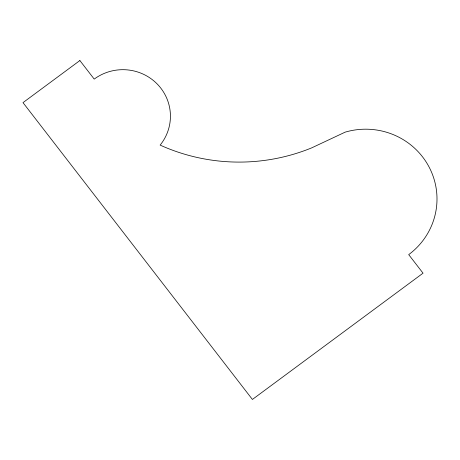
<?xml version="1.0" encoding="UTF-8"?>
<svg xmlns="http://www.w3.org/2000/svg" width="460" height="460" viewBox="0 0 460 460"><rect width="100%" height="100%" fill="white"/><g stroke="black" fill="none" stroke-linecap="round" stroke-linejoin="round"><path stroke-width="0.69" d="M79.879 60.547L23 102.637L252.408 399.452L423.039 273.177L408.704 254.621A71.311 69.776 -0.1 0 0 429.278 167.388A71.311 69.776 -0.1 0 0 345.172 132.141L311.696 147.867A188.387 184.339 -0.1 0 1 160.137 145.107A47.541 46.517 -0.1 0 0 156.894 83.685A47.541 46.517 -0.1 0 0 94.214 79.097L79.879 60.547"/></g></svg>
